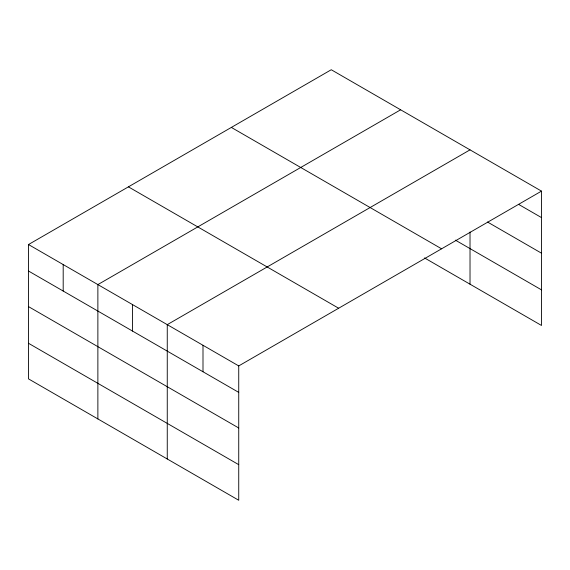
<?xml version="1.0" encoding="UTF-8"?>
<svg xmlns="http://www.w3.org/2000/svg" width="570" height="570" viewBox="0 0 570 570"><rect width="100%" height="100%" fill="white"/><g stroke="black" fill="none" stroke-linecap="round" stroke-linejoin="round"><path stroke-width="0.85" d="M541.5 191.121L331.263 69.739L28.5 244.537L28.5 378.879L238.737 500.261L238.737 365.919L541.5 191.121L541.5 325.463L424.536 257.932M400.639 109.796L97.876 284.594L97.876 418.936M470.022 149.853L167.259 324.651L167.259 458.993M518.686 204.423L541.5 217.59M487.507 222.015L541.5 253.187M455.373 240.141L541.5 289.866M231.349 127.424L441.586 248.805M128.414 186.853L338.651 308.235M28.5 244.537L238.737 365.919M28.5 271.014L238.737 392.388M28.5 306.61L238.737 427.984M28.5 343.283L238.737 464.664M470.022 232.004L470.022 284.195M202.998 345.285L202.998 371.754M132.568 304.622L132.568 331.092M63.192 264.565L63.192 291.042"/></g></svg>
